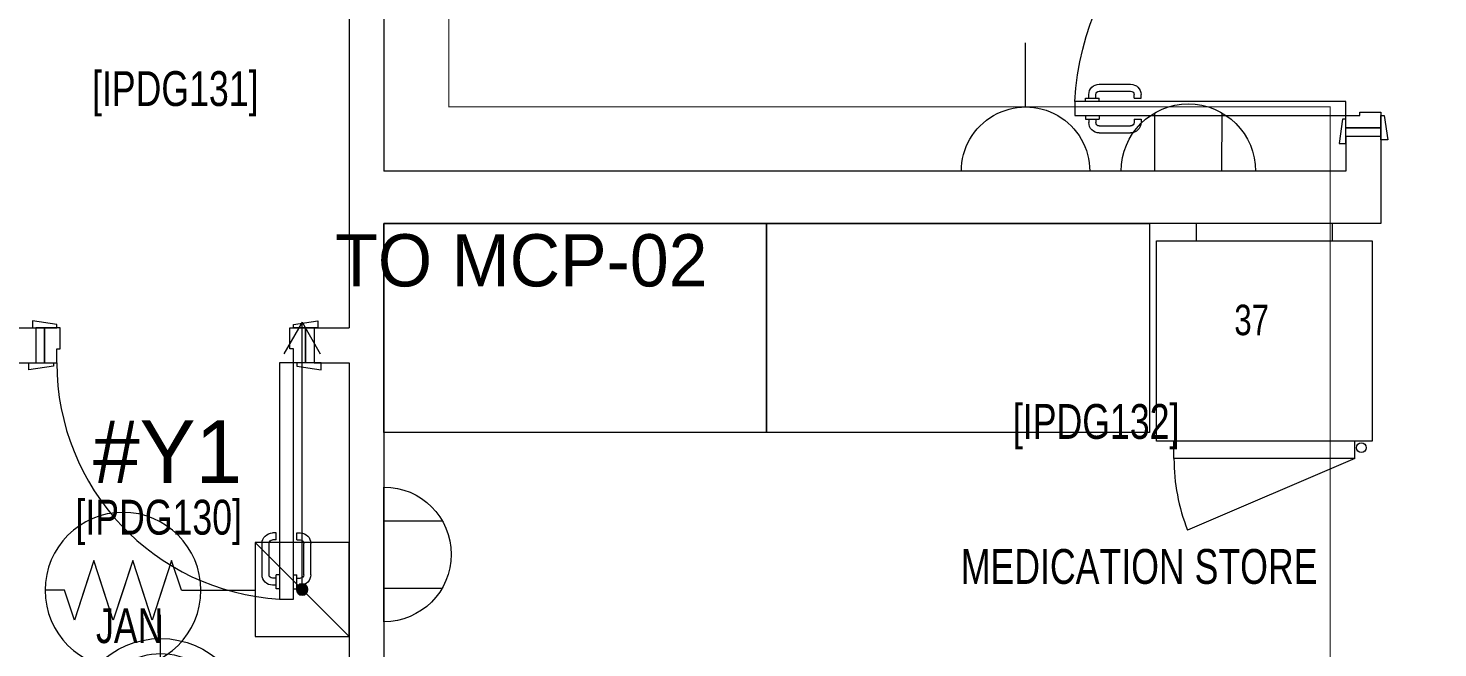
# Model space of a CAD drawing. Header units: metres. Extents: x 75097 to 220695, y -1557923 to -1361206.
# Drawn here: x 123189 to 127241, y -1411146 to -1409367 of the extents above; entities that cross this region are included whole.
import ezdxf

# ---------------------------------------------------------------- set-up
doc = ezdxf.new("R2010")
doc.units = ezdxf.units.M
doc.layers.get('0').update_dxf_attribs({"lineweight": 0})
for name, color, linetype, lineweight in [('A-100 - Copy$0$72_EGR_BASE_TEXT', 8, 'Continuous', 0), ('A-100 - Copy$0$Medical Equipment and Furniture', 8, 'Continuous', 0), ('A-100 - Copy$0$Medical Equipment and Furniture1', 8, 'Continuous', 5), ('A-100 - Copy$0$SANIT', 8, 'Continuous', 0), ('A-100 - Copy$0$Walls', 8, 'Continuous', 0), ('A-100 - Copy$0$Wooden Joinery', 8, 'Continuous', 0)]:
    doc.layers.add(name, color=color, linetype=linetype, lineweight=lineweight)
doc.layers.add('AMA-SO-POWER', color=85, linetype='Continuous')
doc.layers.add('PD-VENT', color=8, linetype='Continuous')
doc.layers.add('E-POWR', color=7, linetype='Continuous', lineweight=9, true_color=0x4e7e3e)
doc.styles.add('A-100 - Copy$0$X3G_ENTITY_257CFD', font='swisscl.ttf', dxfattribs={"height": 200})
doc.styles.add('A-100 - Copy$0$X3G_ENTITY_2587EA', font='swisscl.ttf', dxfattribs={"height": 200})
doc.styles.add('Optima_5', font='', dxfattribs={"height": 3.001645})
doc.styles.get("Standard").update_dxf_attribs({"font": 'GOTHIC.TTF'})
doc.styles.get('Optima_5').set_extended_font_data('Optima')

# ---------------------------------------------------------------- blocks, each defined once
blk = doc.blocks.new('NORMAL SOCKET')
at = {"layer": 'E-POWR'}
for p, q in [((0, 307.7), (0, 615.4)), ((-307.7, 0), (307.7, 0))]:
    blk.add_line(p, q, dxfattribs=at)
blk.add_ellipse((0, 0), major_axis=(32.8, 305.9), ratio=1, start_param=4.81904, end_param=7.960633, dxfattribs=at)
blk = doc.blocks.new('WALL OUTLET')
at = {"layer": 'E-POWR', "extrusion": (9.94399e-05, 4.90741e-07, 1)}
blk.add_line((-193.4, 0, 0), (193.4, 0, 0), dxfattribs=at)
blk.add_line((-193.4, 0, 0), (193.4, 0, 0), dxfattribs=at)
at = {"layer": 'E-POWR', "extrusion": (9.94399e-05, 4.90741e-07, 1), "elevation": 0}
for points in [[(-96.7, 0), (-96.7, 167.5)], [(96.7, 0), (96.7, 167.5)]]:
    blk.add_lwpolyline(points, dxfattribs=at)
at = {"layer": 'E-POWR', "extrusion": (9.94399e-05, 4.90741e-07, 1)}
blk.add_arc((0, 0, 0), 193.4, 359.9963, 179.9963, dxfattribs=at)
blk = doc.blocks.new('E-WATER HEATER SKT')
at = {"layer": 'E-POWR'}
h = blk.add_hatch(color=256, dxfattribs=at)
h.dxf.hatch_style = 1
h.paths.add_polyline_path([(-0.4153, 0.0019, 1), (-0.4426, 0.0019, 1)])
for p, q in [((-0.5415, -0.1106), (-0.5415, 0.1144)), ((-0.5415, 0.1144), (-0.3165, 0.1144))]:
    blk.add_line(p, q, dxfattribs=at)
blk.add_lwpolyline([(-0.5415, 0.1144), (-0.3165, 0.1144), (-0.3165, -0.1106), (-0.5415, -0.1106)], close=True, dxfattribs=at)
for points in [[(-0.4208, 0.01), (-0.3165, 0.1144)], [(-0.1398, 0), (-0.1165, 0.0717), (-0.0932, 0)], [(-0.1398, 0), (-0.1165, 0.0717), (-0.0699, -0.0717), (-0.0233, 0.0717), (0.0233, -0.0717), (0.0699, 0.0717), (0.1165, -0.0717), (0.1398, 0), (0.1865, 0)], [(-0.0466, 0), (-0.0233, 0.0717), (0, 0)], [(0.0466, 0), (0.0699, 0.0717), (0.0932, 0)], [(-0.1398, 0), (-0.3165, 0)], [(-0.0932, 0), (-0.0699, -0.0717), (-0.0466, 0)], [(0, 0), (0.0233, -0.0717), (0.0466, 0)], [(0.0932, 0), (0.1165, -0.0717), (0.1398, 0)], [(-0.5415, -0.1106), (-0.4371, -0.0063)]]:
    blk.add_lwpolyline(points, dxfattribs=at)
for centre, radius in [((0, 0), 0.1865), ((-0.429, 0.0019), 0.0137)]:
    blk.add_circle(centre, radius, dxfattribs=at)
blk = doc.blocks.new('arrow')
at = {"layer": 'E-POWR'}
for points in [[(140757.7, -1398284.6), (140667.3, -1398232.4)], [(139990, -1398284.6), (140757.7, -1398284.6), (140757.7, -1398284.6)], [(140757.7, -1398284.6), (140667.3, -1398336.8)]]:
    blk.add_lwpolyline(points, dxfattribs=at)
blk = doc.blocks.new('A-100 - Copy$0$M.99.85.16')
at = {"layer": 'A-100 - Copy$0$Medical Equipment and Furniture1'}
for p, q in [((76291.8, 3170), (76291.8, 3120, 0)), ((76683.8, 3170), (76291.8, 3170)), ((76683.8, 3120, 0), (76683.8, 3170, 0)), ((76228, 2495), (76228, 2545)), ((76748, 2495), (76748, 2545)), ((76748, 2495, 0), (76228, 2495)), ((76748, 2495), (76267.2, 2289.2))]:
    blk.add_line(p, q, dxfattribs=at)
blk.add_lwpolyline([(76178, 3120), (76798, 3120), (76798, 2545), (76178, 2545), (76178, 3120)], dxfattribs=at)
blk.add_circle((76766.6, 2525.9), 14.1, dxfattribs=at)
blk.add_arc((76788, 2495, 0), 560, 180, 201.5636, dxfattribs=at)
blk = doc.blocks.new('A-100 - Copy$0$A$C72370EFE')
at = {"layer": 'A-100 - Copy$0$Wooden Joinery'}
for p, q in [((-0.01, -0.04), (-0.02, -0.04)), ((-0.01, -0.03), (-0.01, -0.07)), ((0, -0.03), (-0.01, -0.03)), ((0.04, -0.03), (0.05, -0.03)), ((0.05, -0.03), (0.05, -0.07)), ((0.05, -0.04), (0.06, -0.04)), ((-0.05, -0.07), (-0.05, -0.16)), ((-0.03, -0.07), (-0.03, -0.16)), ((-0.01, -0.06), (-0.02, -0.06)), ((0, -0.07), (-0.01, -0.07)), ((0.04, -0.07), (0.05, -0.07)), ((0.05, -0.06), (0.06, -0.06)), ((0.07, -0.07), (0.07, -0.16)), ((0.09, -0.07), (0.09, -0.16)), ((-0.01, -0.17), (-0.02, -0.17)), ((-0.01, -0.19), (-0.02, -0.19)), ((-0.01, -0.17), (-0.01, -0.19)), ((0.05, -0.17), (0.06, -0.17)), ((0.05, -0.17), (0.05, -0.19)), ((0.05, -0.19), (0.06, -0.19))]:
    blk.add_line(p, q, dxfattribs=at)
for centre, radius, start, end in [((-0.02, -0.07), 0.03, 90, 180), ((0.06, -0.07), 0.03, 0, 90), ((-0.02, -0.07), 0.01, 90, 180), ((0.06, -0.07), 0.01, 0, 90), ((-0.02, -0.16), 0.03, 180, 270), ((-0.02, -0.16), 0.01, 180, 270), ((0.06, -0.16), 0.01, 270, 0), ((0.06, -0.16), 0.03, 270, 0)]:
    blk.add_arc(centre, radius, start, end, dxfattribs=at)
blk = doc.blocks.new('A-100 - Copy$0$A$C41DF7AD3')
at = {"layer": 'A-100 - Copy$0$Wooden Joinery', "elevation": 0}
for points in [[(820, 780), (820, 1559), (860, 1559), (860, 780)], [(70, 780), (70, 790), (0, 800), (0, 780)], [(870, 780), (870, 790), (940, 800), (940, 780)], [(80, 680), (80, 670), (10, 660), (10, 680)], [(860, 680), (860, 670), (930, 660), (930, 680)]]:
    blk.add_lwpolyline(points, close=True, dxfattribs=at)
for points in [[(45, 780), (45, 680), (20, 680), (20, 780), (45, 780)], [(45, 780), (80, 780), (80, 740), (90, 740), (90, 680), (45, 680), (45, 780)], [(895, 780), (860, 780), (860, 740), (850, 740), (850, 680), (895, 680), (895, 780)], [(895, 780), (895, 680), (920, 680), (920, 780), (895, 780)]]:
    blk.add_lwpolyline(points, dxfattribs=at)
at = {"layer": 'A-100 - Copy$0$Wooden Joinery'}
blk.add_arc((860, 780, 0), 780, 92.9397, 180, dxfattribs=at)
at = {"layer": 'A-100 - Copy$0$Wooden Joinery', "xscale": 999.9999999998856, "yscale": 999.9999999998856, "zscale": 999.9999999998856}
blk.add_blockref('A-100 - Copy$0$A$C72370EFE', (820, 1559, 0), dxfattribs=at)
blk = doc.blocks.new('A-100 - Copy$0$lav-manta 60')
at = {"layer": 'A-100 - Copy$0$SANIT'}
for p, q in [((-0.2658, -0.0529), (-0.2358, 0)), ((-0.2358, 0), (0.2358, 0)), ((0, 0.04), (0, -0.56)), ((0.2658, -0.0529), (0.2358, 0)), ((-0.3, -0.0789), (-0.3, -0.18)), ((-0.2185, -0.0841), (-0.2383, -0.1537)), ((-0.015, -0.1473), (-0.0199, -0.064)), ((0.0274, -0.121), (-0.0078, -0.0673)), ((0.0389, -0.1142), (0.0087, -0.0575)), ((0.0191, -0.077), (0.0199, -0.064)), ((0.2185, -0.0841), (0.2383, -0.1537)), ((0.3, -0.0789), (0.3, -0.18)), ((0.015, -0.1473), (0.0174, -0.1057))]:
    blk.add_line(p, q, dxfattribs=at)
for centre, radius, start, end in [((0, -0.8557), 0.8457, 70.1771, 109.8229), ((-0.1608, -0.1006), 0.06, 101.8086, 164.0794), ((0, -0.8696), 0.8457, 78.1914, 101.8086), ((0, -0.0617), 0.025, 320.7474, 220.368), ((0, -0.0617), 0.02, 353.2671, 186.682), ((0.1608, -0.1006), 0.06, 15.9206, 78.1914), ((-0.28, -0.0789), 0.02, 109.8229, 180), ((0, -0.0617), 0.00966, 25.4127, 215.9577), ((0.28, -0.0789), 0.02, 0, 70.1771), ((-0.1645, -0.189), 0.06, 102.0883, 174.8142), ((0, -0.9572), 0.8457, 91.1572, 102.0883), ((0, -0.9572), 0.8457, 88.5486, 88.844), ((0.0332, -0.1176), 0.00666, 210.6852, 30.6852), ((0, -0.9572), 0.8457, 77.9117, 87.4274), ((0.1645, -0.189), 0.06, 5.1858, 77.9117), ((0, -0.18), 0.3, 180, 0), ((0, -0.2039), 0.2252, 174.8142, 5.1858), ((0, -0.1282), 0.2252, 190.6097, 349.3903), ((0, -0.18), 0.035, 115.3106, 64.6894), ((0, -0.18), 0.0275, 117.1496, 62.8504), ((0, -0.1473), 0.015, 180, 0)]:
    blk.add_arc(centre, radius, start, end, dxfattribs=at)
blk = doc.blocks.new('A-100 - Copy')
at = {"layer": 'A-100 - Copy$0$Medical Equipment and Furniture', "elevation": 0}
for points in [[(124211.7, -1409927.7), (125311.7, -1409927.7), (125311.7, -1410527.7), (124211.7, -1410527.7), (124211.7, -1409927.7)], [(125311.7, -1409927.7), (126411.7, -1409927.7), (126411.7, -1410527.7), (125311.7, -1410527.7), (125311.7, -1409927.7)]]:
    blk.add_lwpolyline(points, dxfattribs=at)
at = {"layer": 'A-100 - Copy$0$Walls'}
for p, q in [((124111.7, -1407080.6, 0), (124111.7, -1410227.7, 0)), ((124211.7, -1407230.6, 0), (124211.7, -1409777.7, 0)), ((127076.6, -1409677.7, 0), (126976.6, -1409677.7, 0)), ((126976.6, -1409677.7, 0), (126976.6, -1409777.7, 0)), ((127076.6, -1409677.7, 0), (127076.6, -1409927.7, 0)), ((126976.6, -1409777.7, 0), (124211.7, -1409777.7, 0)), ((127076.6, -1409927.7, 0), (124211.7, -1409927.7, 0)), ((124211.7, -1409927.7, 0), (124211.7, -1411752.7, 0)), ((123028.3, -1410227.7, 0), (123211.7, -1410227.7, 0)), ((123211.7, -1410227.7, 0), (123211.7, -1410327.7, 0)), ((124011.7, -1410227.7, 0), (124011.7, -1410327.7, 0)), ((124011.7, -1410227.7, 0), (124111.7, -1410227.7, 0)), ((123028.3, -1410327.7, 0), (123211.7, -1410327.7, 0)), ((124011.7, -1410327.7, 0), (124111.7, -1410327.7, 0)), ((124111.7, -1410327.7, 0), (124111.7, -1411527.7, 0))]:
    blk.add_line(p, q, dxfattribs=at)
at = {"layer": 'A-100 - Copy$0$Wooden Joinery', "elevation": 0}
for points in [[(123271.7, -1410227.7), (123271.7, -1410217.7), (123201.7, -1410207.7), (123201.7, -1410227.7)], [(123951.6, -1410227.7), (123951.6, -1410217.7), (124021.7, -1410207.7), (124021.7, -1410227.7)], [(123261.7, -1410327.7), (123261.7, -1410337.7), (123191.7, -1410347.7), (123191.7, -1410327.7)], [(123911.6, -1410327.7), (123911.6, -1411006.5), (123951.6, -1411006.5), (123951.6, -1410327.7)], [(123961.6, -1410327.7), (123961.6, -1410337.7), (124031.7, -1410347.7), (124031.7, -1410327.7)]]:
    blk.add_lwpolyline(points, close=True, dxfattribs=at)
for points in [[(123236.7, -1410327.7), (123236.7, -1410227.7), (123211.7, -1410227.7), (123211.7, -1410327.7), (123236.7, -1410327.7)], [(123236.7, -1410327.7), (123271.7, -1410327.7), (123271.7, -1410287.7), (123281.7, -1410287.7), (123281.7, -1410227.7), (123236.7, -1410227.7), (123236.7, -1410327.7)], [(123986.6, -1410327.7), (123951.6, -1410327.7), (123951.6, -1410287.7), (123941.6, -1410287.7), (123941.6, -1410227.7), (123986.6, -1410227.7), (123986.6, -1410327.7)], [(123986.6, -1410327.7), (123986.6, -1410227.7), (124011.7, -1410227.7), (124011.7, -1410327.7), (123986.6, -1410327.7)]]:
    blk.add_lwpolyline(points, dxfattribs=at)
at = {"layer": 'A-100 - Copy$0$Wooden Joinery'}
blk.add_arc((123951.6, -1410327.7, 0), 680, 180, 266.6275, dxfattribs=at)
at = {"layer": 'A-100 - Copy$0$Medical Equipment and Furniture'}
blk.add_blockref('A-100 - Copy$0$M.99.85.16', (50254.2, -1413097.7, 0), dxfattribs=at)
at = {"layer": 'A-100 - Copy$0$SANIT', "xscale": -850.0000000001897, "yscale": 850.0000000001897, "zscale": 850.0000000001897, "rotation": 180}
blk.add_blockref('A-100 - Copy$0$lav-manta 60', (123570, -1411527.7, 0), dxfattribs=at)
at = {"layer": 'A-100 - Copy$0$Wooden Joinery', "xscale": -1.000000000000003, "rotation": 90}
blk.add_blockref('A-100 - Copy$0$A$C41DF7AD3', (127756.6, -1408757.7, 0), dxfattribs=at)
at = {"layer": 'A-100 - Copy$0$Wooden Joinery', "xscale": -999.9999999998856, "yscale": 999.9999999998856, "zscale": 999.9999999998856, "rotation": 180}
blk.add_blockref('A-100 - Copy$0$A$C72370EFE', (123911.6, -1411006.5, 0), dxfattribs=at)
at = {"layer": 'A-100 - Copy$0$72_EGR_BASE_TEXT', "char_height": 100, "attachment_point": 2, "style": 'A-100 - Copy$0$X3G_ENTITY_2587EA'}
for s, insert in [('[IPDG131]', (123612, -1409490.3)), ('[IPDG132]', (126258.7, -1410446.3)), ('[IPDG130]', (123564.4, -1410721.2, 0)), ('MEDICATION STORE', (126382.1, -1410862.7)), ('JAN', (123481.1, -1411032.7, 0))]:
    blk.add_mtext(s, dxfattribs=dict(at, insert=insert))
at = {"layer": 'A-100 - Copy$0$Medical Equipment and Furniture', "insert": (126705.5, -1410161, 0), "char_height": 87.47, "attachment_point": 2, "style": 'A-100 - Copy$0$X3G_ENTITY_257CFD'}
blk.add_mtext('37', dxfattribs=at)

msp = doc.modelspace()

# ---------------------------------------------------------------- linework, layer by layer
at = {"layer": 'E-POWR', "const_width": 3, "elevation": 0}
msp.add_lwpolyline([(129697, -1406896), (124400.5, -1406896), (124400.5, -1408075.9), (124398.5, -1408463.6), (124398.5, -1409593.1), (126055.8, -1409593.1), (126931.2, -1409593.1), (126931.2, -1411343), (122218.4, -1411343.5), (122218.1, -1411066.1), (121128.3, -1411066.1), (121128.3, -1411341.8), (120144.3, -1411342.8), (120144.3, -1409251.9), (118567.5, -1409251.9), (118567.5, -1406687.1), (119454.5, -1406687.1), (119454.5, -1406168.1), (118578.2, -1406168.1)], dxfattribs=at)

# ---------------------------------------------------------------- block references
at = {"layer": 'AMA-SO-POWER', "color": 85, "xscale": -1200, "yscale": 1200, "zscale": 1200, "rotation": 1.360708689723822e-05}
msp.add_blockref('E-WATER HEATER SKT', (123461.9, -1410981.2, 0), dxfattribs=at)
at = {"layer": 'E-POWR', "color": 85, "xscale": -0.6, "yscale": 0.6, "zscale": 0.6}
msp.add_blockref('NORMAL SOCKET', (126055.8, -1409777.7, 0), dxfattribs=at)
at = {"layer": 'E-POWR', "color": 85, "rotation": 89.99999999999754}
msp.add_blockref('arrow', (-1274308, -1550969, 0), dxfattribs=at)
at = {"layer": 'PD-VENT', "color": 85, "xscale": -1}
for p, rotation in [((126523.6, -1409777.7, 0), 359.9816343017128), ((124211.7, -1410878, 0), 269.9816343017128)]:
    msp.add_blockref('WALL OUTLET', p, dxfattribs=dict(at, rotation=rotation))

# ---------------------------------------------------------------- texts
at = {"layer": 'E-POWR'}
msp.add_text('TO MCP-02', height=150, dxfattribs=at).set_placement((124071.7, -1410108.5, -1.8))
at = {"layer": 'E-POWR', "insert": (123375.7, -1410493.1), "char_height": 180.1, "width": 3.637978807091713e-12, "attachment_point": 1, "rotation": 360, "line_spacing_factor": 1.047943, "style": 'Optima_5'}
msp.add_mtext('#Y1', dxfattribs=at)

# ---------------------------------------------------------------- next in the draw order: block references
msp.add_blockref('A-100 - Copy', (0, 0))

doc.saveas('drawing.dxf')
